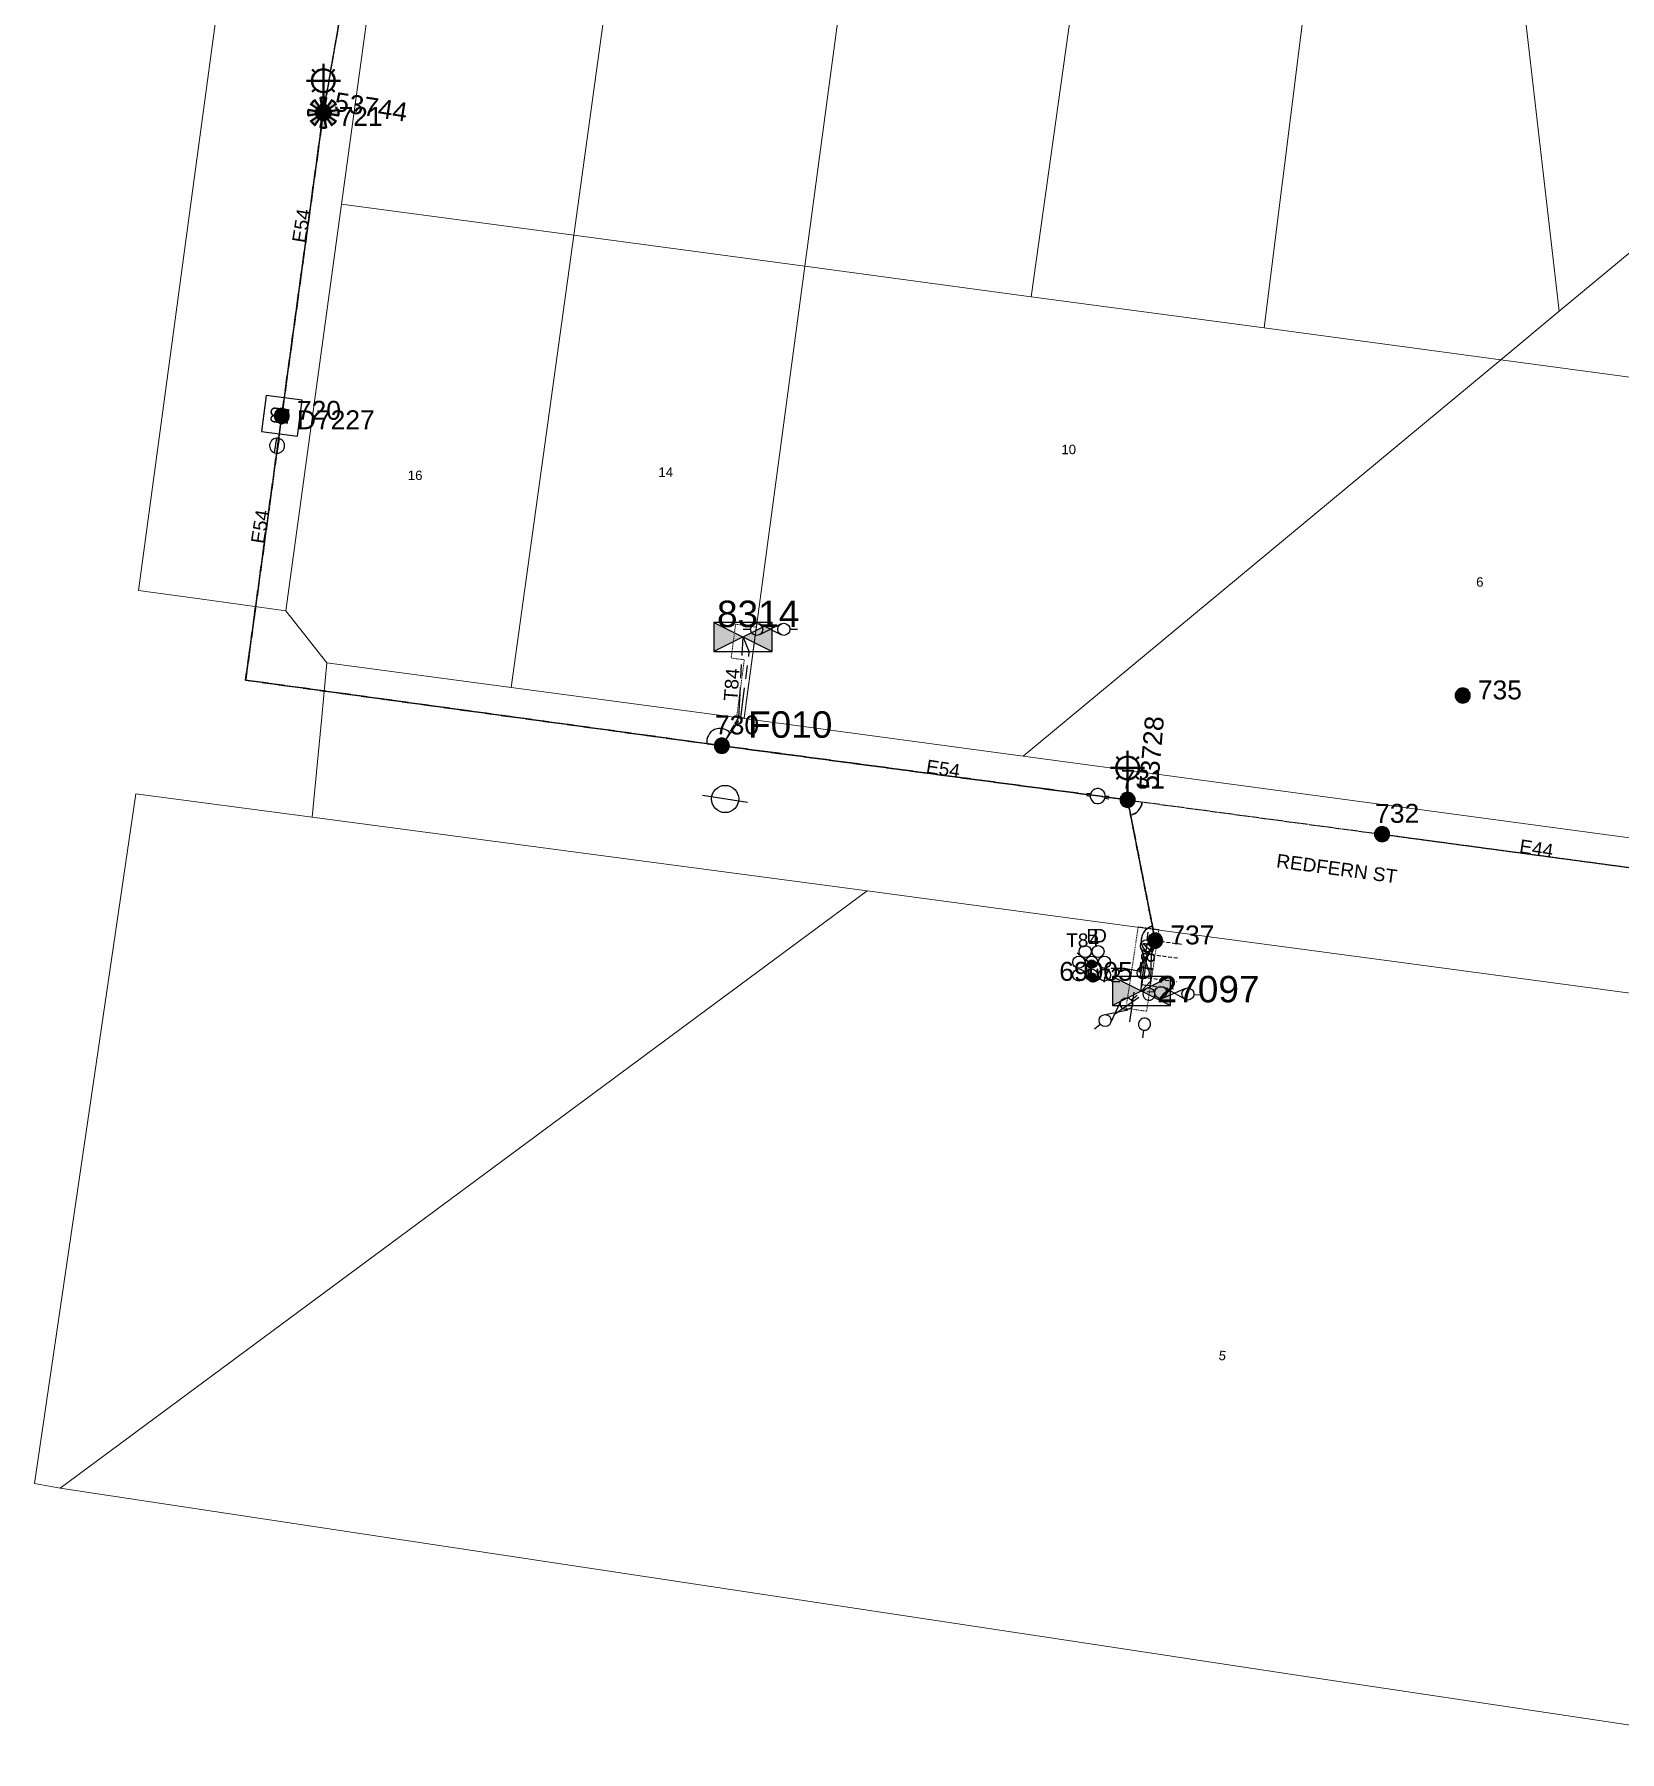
# Model space of a CAD drawing. Header units: metres. Extents: x 306724 to 308705, y 6252900 to 6254147.
# Drawn here: x 307560.9 to 307770.4, y 6252968.4 to 6253195.4 of the extents above; entities that cross this region are included whole.
import ezdxf
from ezdxf.enums import TextEntityAlignment as Align

# ---------------------------------------------------------------- set-up
doc = ezdxf.new("R2010")
doc.units = ezdxf.units.M
for name, pattern in [('Cable Exist OH', [1, 1, 0]), ('Cable Exist UG', [8.2, 4, -1.2, 1.8, -1.2]), ('DASHED', [0.75, 0.5, -0.25]), ('HIDDEN', [0.375, 0.25, -0.125]), ('HIDDEN2', [0.1875, 0.125, -0.0625])]:
    doc.linetypes.add(name, pattern=pattern)
doc.layers.get('0').update_dxf_attribs({"color": 6})
for name, color, linetype in [('_User Miscellaneous1', 7, 'Continuous'), ('Duct_SP_EXT', 7, 'Continuous'), ('Equip_HV_EXT', 7, 'Continuous'), ('Equip_LV_EXT', 7, 'Continuous'), ('Equip_SP_HV_EXT', 7, 'Continuous'), ('Equip_SP_LV_EXT', 7, 'Continuous'), ('Equip_SP_SL_EXT', 7, 'Continuous'), ('Mains_HV_EXT', 7, 'Continuous'), ('Mains_LV_EXT', 7, 'Continuous'), ('Mains_SL_EXT', 7, 'Continuous'), ('Sub_SP_EXT', 7, 'Continuous'), ('SupportsOH_SP_TR_HV_LV_SL_EXT', 7, 'Continuous'), ('Trench_SP_EXT', 7, 'Continuous')]:
    doc.layers.add(name, color=color, linetype=linetype)
for name, color, linetype, lineweight in [('Cadastre Buildings_SP_EXT', 9, 'Continuous', 5), ('Cadastre Land Parcels_SP_EXT', 9, 'Continuous', 5), ('Cadastre Other Property_SP_EXT', 9, 'HIDDEN', 5), ('Cadastre Roads_SP_EXT', 9, 'Continuous', 5)]:
    doc.layers.add(name, color=color, linetype=linetype, lineweight=lineweight)
doc.layers.add('UNKNOWN_FEATURES', color=1, linetype='DASHED', plot=False)
doc.styles.add('HVSW_LABEL', font='arial.ttf')
doc.styles.add('iecARIAL', font='arial.ttf', dxfattribs={"height": 2})
doc.styles.add('POLE_LABEL', font='arial.ttf')
doc.styles.get("Standard").update_dxf_attribs({"font": 'arial.ttf'})
doc.styles.add('SWITCH_LABEL', font='arial.ttf', dxfattribs={"height": 2.5})

# ---------------------------------------------------------------- blocks, each defined once
blk = doc.blocks.new('SUB_PADMOUNT_EXT')
for points in [[(0, 0), (-3.84, 1.92), (-3.84, -1.92)], [(0, 0), (3.84, 1.92), (3.84, -1.92)]]:
    blk.add_hatch(color=256).paths.add_polyline_path(points)
for p, q in [((3.84, 1.92), (-3.84, -1.92)), ((-3.84, 1.92), (3.84, -1.92))]:
    blk.add_line(p, q)
blk.add_lwpolyline([(-3.84, -1.92), (3.84, -1.92), (3.84, 1.92), (-3.84, 1.92)], close=True)
for tag, height, flags, p in [('ASSET_NUM', 3.5, 8, (2, 2)), ('STREET_CODE', 0.2, 9, (1.5, 0)), ('CONSTRUCTED_VOLTAGE', 0.2, 9, (1.5, -0.2)), ('OPERATING_VOLTAGE', 0.2, 9, (1.5, -0.6)), ('ORIENTATION', 0.2, 9, (1.5, -0.8)), ('OWNED_BY', 0.2, 9, (1.5, -1)), ('OPERATED_BY', 0.2, 9, (1.5, -1.2)), ('SECONDARY_VOLTAGE', 0.2, 9, (1.5, -1.6)), ('STATE', 0.2, 9, (1.5, -1.8)), ('SUBSTATION_TYPE', 0.2, 9, (1.5, -2.2)), ('NO_PHASES', 0.2, 9, (1.5, -0.4)), ('MAINTAINED_BY', 0.2, 9, (1.5, -1.4)), ('PARENT', 0.2, 9, (1.5, -2)), ('STREETNAME', 0.2, 9, (1.5, -3)), ('SUBURB', 0.2, 9, (1.5, -3.2)), ('Z', 0.2, 1, (1.5, -3.6)), ('USAGE', 0.2, 9, (1.5, -2.4)), ('LEGEND', 0.2, 9, (1.5, -2.6)), ('LOCATION', 0.2, 9, (1.5, -2.8)), ('NOTES', 0.2, 9, (1.5, -3.4))]:
    blk.add_attdef(tag, text='', height=height, dxfattribs=dict(flags=flags)).set_placement(p, align=Align.MIDDLE_LEFT)
blk = doc.blocks.new('DUCT_EXT')
blk.add_circle((0, 0.8), 0.8)
at = {"flags": 1}
blk.add_attdef('Z', (0, 0), '', height=0.2, dxfattribs=at)
at = {"flags": 9}
for tag, p in [('DUCT_CODE', (0, 0)), ('XSECT_TYPE', (0, -0.2)), ('STATE', (0, -0.6)), ('FB_REFERENCE', (0, -0.4)), ('NOTES', (0, -0.8))]:
    blk.add_attdef(tag, text='', height=0.2, dxfattribs=at).set_placement(p, align=Align.MIDDLE_LEFT)
blk = doc.blocks.new('LV_OH_LINKS_OPEN_EXT')
for p, q in [((-0.17, 4.97), (-0.17, 5.46)), ((0.17, 4.97), (0.17, 5.46)), ((-0.17, 3), (-0.17, 2.5)), ((0.17, 3), (0.17, 2.5))]:
    blk.add_line(p, q)
blk.add_lwpolyline([(0, 2.99, 1), (0, 4.98, 1)], format="xyb", close=True)
at = {"flags": 9}
for tag, p in [('ACTUAL_STATUS', (0, 0)), ('CONSTRUCTED_VOLTAGE', (0, -0.2)), ('OPERATING_VOLTAGE', (0, -0.6)), ('ORIENTATION', (0, -0.8)), ('OWNED_BY', (0, -1)), ('STATE', (0, -1.2)), ('SWITCH_TYPE', (0, -1.4)), ('NO_PHASES', (0, -0.4)), ('USAGE', (0, -1.6)), ('LEGEND', (0, -1.8)), ('NOTES', (0, -2))]:
    blk.add_attdef(tag, text='', height=0.2, dxfattribs=at).set_placement(p, align=Align.MIDDLE_LEFT)
at = {"flags": 1}
blk.add_attdef('Z', (0, 0), '', height=0.2, dxfattribs=at)
blk = doc.blocks.new('LV_OH_LINKS_CLOSED_EXT')
for p, q in [((-0.17, 4.97), (-0.17, 3)), ((0.17, 4.97), (0.17, 3))]:
    blk.add_line(p, q)
blk.add_lwpolyline([(0, 2.99, 1), (0, 4.98, 1)], format="xyb", close=True)
at = {"flags": 9}
for tag, p in [('ACTUAL_STATUS', (0, 0)), ('CONSTRUCTED_VOLTAGE', (0, -0.2)), ('OPERATING_VOLTAGE', (0, -0.6)), ('ORIENTATION', (0, -0.8)), ('OWNED_BY', (0, -1)), ('STATE', (0, -1.2)), ('SWITCH_TYPE', (0, -1.4)), ('NO_PHASES', (0, -0.4)), ('USAGE', (0, -1.6)), ('NOTES', (0, -1.8))]:
    blk.add_attdef(tag, text='', height=0.2, dxfattribs=at).set_placement(p, align=Align.MIDDLE_LEFT)
at = {"flags": 1}
blk.add_attdef('Z', (0, 0), '', height=0.2, dxfattribs=at)
blk = doc.blocks.new('SL_LANTERN_EXT')
at = {"lineweight": 40}
for p, q in [((-1.46, 5.68), (-1.06, 5.28)), ((0, 1.97), (0, 6.47)), ((1.46, 5.68), (1.06, 5.28)), ((-2.25, 4.22), (2.25, 4.22)), ((-1.46, 2.76), (-1.06, 3.16)), ((0, 0), (0, 2.72)), ((1.46, 2.76), (1.06, 3.16))]:
    blk.add_line(p, q, dxfattribs=at)
blk.add_circle((0, 4.22), 1.5, dxfattribs=at)
at = {"style": 'iecARIAL', "flags": 8}
blk.add_attdef('ASSET_NUM', (1.5, 1.5), '', height=2.5, dxfattribs=at)
for tag, p, height, flags in [('OPERATING_VOLTAGE', (0.98, -1.65), 0.2, 9), ('ORIENTATION', (0.98, -1.85), 0.2, 9), ('OWNED_BY', (0.98, -2.05), 0.2, 9), ('STATE', (0.98, -2.25), 0.2, 9), ('CONSTRUCTED_VOLTAGE', (0.98, -0.65), 0.2, 9), ('CONTROL_TYPE', (0.98, -0.85), 0.2, 9), ('LANTERN_PURPOSE', (0.98, -1.05), 0.2, 9), ('LANTERN_TYPE', (0.98, -1.25), 0.2, 9), ('NO_PHASES', (0.98, -1.45), 0.2, 9), ('USAGE', (0.98, -2.45), 0.2, 9), ('LNUMBER', (2.18, -3.25), 2.5, 8), ('CEXIST', (0.98, -2.65), 0.2, 9), ('CNEW', (0.98, -2.85), 0.2, 9), ('CNUMBER', (0.98, -3.05), 0.2, 9), ('CREMOVE', (0.98, -3.25), 0.2, 9), ('CREPLACE', (0.98, -3.45), 0.2, 9), ('LKINGHEIGHT', (0.98, -3.65), 0.2, 9), ('LBRACKET', (0.98, -3.85), 0.2, 9), ('LBRACKETVOCAB', (0.98, -4.05), 0.2, 9), ('LCATEGORY', (0.98, -4.25), 0.2, 9), ('LCHARGE1', (0.98, -4.45), 0.2, 9), ('LCHARGE1PERCENT', (0.98, -4.65), 0.2, 9), ('LCHARGE2', (0.98, -4.85), 0.2, 9), ('LCHARGE2PERCENT', (0.98, -5.05), 0.2, 9), ('LCHARGE3', (0.98, -5.25), 0.2, 9), ('LCHARGE3PERCENT', (0.98, -5.45), 0.2, 9), ('LEXIST', (0.98, -5.65), 0.2, 9), ('LLAMP', (0.98, -5.85), 0.2, 9), ('LLAMPVOCAB', (0.98, -6.05), 0.2, 9), ('LMAST', (0.98, -6.25), 0.2, 9), ('LMASTVOCAB', (0.98, -6.45), 0.2, 9), ('LNEW', (0.98, -6.65), 0.2, 9), ('LANTNUMBER', (0.98, -6.85), 0.2, 9), ('STREETNAME', (0.98, -9.25), 0.2, 9), ('LOUTREACH', (0.98, -7.25), 0.2, 9), ('LOUTREACHVOCAB', (0.98, -7.45), 0.2, 9), ('LRATECODE', (0.98, -7.65), 0.2, 9), ('LREMOVE', (0.98, -7.85), 0.2, 9), ('LREPLACE', (0.98, -8.05), 0.2, 9), ('LTYPE', (0.98, -8.25), 0.2, 9), ('LTYPEVOCAB', (0.98, -8.45), 0.2, 9), ('LEGEND', (0.98, -8.65), 0.2, 9), ('LOCATION', (0.98, -8.85), 0.2, 9), ('NOTES', (0.98, -9.05), 0.2, 9), ('SUBURB', (0.98, -9.45), 0.2, 1)]:
    blk.add_attdef(tag, p, '', height=height, dxfattribs=dict(flags=flags))
blk = doc.blocks.new('SL_NIGHTWATCH_EXT')
at = {"lineweight": 40}
h = blk.add_hatch(color=256, dxfattribs=at)
h.paths.add_polyline_path([(0.39, 1.96, 0.098491), (-0.39, 1.96), (-0.2, 0.98, -0.098491), (0.19, 0.98)])
h.paths.add_polyline_path([(0.55, 0.83, -0.098491), (0.83, 0.56), (1.66, 1.11, 0.098491), (1.11, 1.66)])
h.paths.add_polyline_path([(0.98, 0.2, -0.098491), (0.98, -0.19), (1.96, -0.39, 0.098491), (1.96, 0.39)])
h.paths.add_polyline_path([(0.83, -0.55, -0.098491), (0.56, -0.83), (1.11, -1.66, 0.098491), (1.66, -1.11)])
h.paths.add_polyline_path([(-0.19, -0.98), (-0.39, -1.96, 0.098491), (0.39, -1.96), (0.2, -0.98, -0.098491)])
h.paths.add_polyline_path([(-0.83, -0.56), (-1.66, -1.11, 0.098491), (-1.11, -1.66), (-0.55, -0.83, -0.098491)])
h.paths.add_polyline_path([(-0.98, 0.19), (-1.96, 0.39, 0.098491), (-1.96, -0.39), (-0.98, -0.2, -0.098491)])
h.paths.add_polyline_path([(-1.11, 1.66, 0.098491), (-1.66, 1.11), (-0.83, 0.55, -0.098491), (-0.56, 0.83)])
for p, q in [((-1.16, 1.63), (-1.16, 1.63, 0)), ((-1.1, 1.64), (-1.1, 1.64, 0)), ((1.08, 1.63), (1.08, 1.63, 0)), ((-0.86, -0.57), (-0.86, -0.57, 0)), ((0.82, -0.57), (0.82, -0.57, 0)), ((1.13, -1.65), (1.13, -1.65, 0)), ((1.96, -0.37), (1.96, -0.37, 0))]:
    blk.add_line(p, q, dxfattribs=at)
for points in [[(-0.98, 0.19, 0.098491), (-0.98, -0.2), (-1.96, -0.39, -0.098491), (-1.96, 0.39)], [(-0.56, 0.83, 0.098491), (-0.83, 0.55), (-1.66, 1.11, -0.098491), (-1.11, 1.66)], [(-0.2, 0.98, -0.098491), (0.19, 0.98), (0.39, 1.96, 0.098491), (-0.39, 1.96)], [(0.83, 0.56), (1.66, 1.11, 0.098491), (1.11, 1.66), (0.55, 0.83, -0.098491)], [(0.98, -0.19), (1.96, -0.39, 0.098491), (1.96, 0.39), (0.98, 0.2, -0.098491)], [(-0.83, -0.56, 0.098491), (-0.55, -0.83), (-1.11, -1.66, -0.098491), (-1.66, -1.11)], [(0.2, -0.98), (0.39, -1.96, -0.098491), (-0.39, -1.96), (-0.19, -0.98, 0.098491)], [(0.56, -0.83), (1.11, -1.66, 0.098491), (1.66, -1.11), (0.83, -0.55, -0.098491)]]:
    blk.add_lwpolyline(points, format="xyb", close=True, dxfattribs=at)
blk.add_circle((0, 0), 1, dxfattribs=at)
blk = doc.blocks.new('POLE_EXT')
blk.add_hatch(color=256).paths.add_polyline_path([(-1, 0, 1), (1, 0, 1)])
blk.add_lwpolyline([(-1, 0, 1), (1, 0, 1)], format="xyb", close=True)
for tag, height, flags, p in [('pNumber', 2.5, 8, (-17.84, 2.07)), ('OWNED_BY', 0.2, 9, (1.35, -0.4)), ('SPECIAL_USE', 0.2, 9, (1.35, -0.8)), ('STATE', 0.2, 9, (1.35, -1)), ('cLV', 0.2, 9, (1.35, -1.4)), ('hDepth', 0.2, 9, (1.35, -1.6)), ('hDia', 0.2, 9, (1.35, -1.8)), ('cHV', 0.2, 9, (1.35, -2)), ('PARENT', 0.2, 9, (1.35, -0.6)), ('USAGE', 0.2, 9, (1.35, -1.2)), ('LBRACKET', 0.2, 9, (1.35, -2.2)), ('cLinedev', 0.2, 9, (1.35, -3.4)), ('pExisting', 0.2, 9, (1.35, -3.8)), ('pFooting', 0.2, 9, (1.35, -4.4)), ('pNew', 0.2, 9, (1.35, -4.6)), ('LExisting', 0.2, 9, (1.35, -2.4)), ('LANTNUMBER', 0.2, 9, (1.35, -2.6)), ('LOther', 0.2, 9, (1.35, -2.8)), ('LRemove', 0.2, 9, (1.35, -3)), ('LEGEND', 0.2, 9, (1.35, -3.2)), ('LOCATION', 0.2, 9, (1.35, -3.6)), ('PFNUMBER', 0.2, 9, (1.35, -4)), ('NEWPFNUMBER', 0.2, 9, (1.35, -4.2)), ('pRelocate', 0.2, 9, (1.35, -5)), ('pRemove', 0.2, 9, (1.35, -5.2)), ('pReplace', 0.2, 9, (1.35, -5.4)), ('pStay', 0.2, 9, (1.35, -5.6)), ('pType', 0.2, 9, (1.35, -5.8)), ('cspan', 0.2, 9, (1.35, -6)), ('STREETNAME', 0.2, 9, (1.35, -6.2)), ('SUBURB', 0.2, 9, (1.35, -6.4)), ('NOTES', 0.2, 9, (1.35, -6.6)), ('MAINTAINED_BY', 0.2, 9, (1.36, -6.81)), ('OPERATED_BY', 0.2, 9, (1.36, -7.01))]:
    blk.add_attdef(tag, text='', height=height, dxfattribs=dict(flags=flags)).set_placement(p, align=Align.MIDDLE_LEFT)
at = {"style": 'POLE_LABEL'}
for tag, height, flags, p in [('ASSET_NUM', 2.5, 8, (2, 2)), ('STRUCTURE_PLANT_NUMBER', 0.2, 9, (1.35, 0.03)), ('STREET_CODE', 0.2, 9, (1.35, -0.2))]:
    blk.add_attdef(tag, text='', height=height, dxfattribs=dict(at, flags=flags)).set_placement(p, align=Align.MIDDLE_LEFT)
at = {"flags": 1}
blk.add_attdef('Z', (1.35, -7.33), '', height=0.2, dxfattribs=at)
blk = doc.blocks.new('LV_UG_DFUSE_CLOSED_EXT')
for points in [[(1, 0), (0, 0)], [(5.04, 0.73), (2.16, -0.72)], [(5.05, -0.71), (2.16, 0.72)], [(6.2, 0.01), (7.2, 0.01)]]:
    blk.add_lwpolyline(points)
for centre in [(1.8, 0), (5.4, 0.01)]:
    blk.add_circle(centre, 0.8)
at = {"flags": 9}
for tag, p in [('ACTUAL_STATUS', (0, 0)), ('CONSTRUCTED_VOLTAGE', (0, -0.2)), ('OPERATING_VOLTAGE', (0, -0.6)), ('ORIENTATION', (0, -0.8)), ('STATE', (0, -1)), ('SWITCH_TYPE', (0, -1.2)), ('NO_PHASES', (0, -0.4)), ('USAGE', (0, -1.4)), ('NOTES', (0, -1.6))]:
    blk.add_attdef(tag, text='', height=0.2, dxfattribs=at).set_placement(p, align=Align.MIDDLE_LEFT)
at = {"flags": 1}
blk.add_attdef('Z', (0, 0), '', height=0.2, dxfattribs=at)
blk = doc.blocks.new('HV_ABS_CLOSED_EXT')
blk.add_line((-3, 6.87), (3, 6.87))
blk.add_circle((0, 6.87), 1.8)
at = {"style": 'HVSW_LABEL'}
for tag, height, flags, p in [('ASSET_NUM', 3.5, 8, (2, 2)), ('STREET_CODE', 0.2, 9, (0, -0.2))]:
    blk.add_attdef(tag, text='', height=height, dxfattribs=dict(at, flags=flags)).set_placement(p, align=Align.MIDDLE_LEFT)
at = {"flags": 1}
blk.add_attdef('Z', (0, 0), '', height=0.2, dxfattribs=at)
at = {"flags": 9}
for tag, p in [('ACTUAL_STATUS', (0, -0.4)), ('CONSTRUCTED_VOLTAGE', (0, -0.6)), ('OPERATING_VOLTAGE', (0, -1)), ('ORIENTATION', (0, -1.2)), ('OWNED_BY', (0, -1.4)), ('STATE', (0, -1.6)), ('SWITCH_TYPE', (0, -1.8)), ('NO_PHASES', (0, -0.8)), ('USAGE', (0, -2)), ('LEGEND', (0, -2.2)), ('STREETNAME', (0, -2.6)), ('SUBURB', (0, -2.8)), ('LOCATION', (0, -2.4)), ('NOTES', (0, -3))]:
    blk.add_attdef(tag, text='', height=0.2, dxfattribs=at).set_placement(p, align=Align.MIDDLE_LEFT)
blk = doc.blocks.new('SWG_HOLEC_SU_EXT')
blk.add_line((1.8, -2), (5.8, -2))
for points in [[(1, 0), (0, 0)], [(6.6, 0), (7.6, 0)]]:
    blk.add_lwpolyline(points)
for points in [[(1.8, -0.8, 1), (1.8, 0.8, 1)], [(5.8, -0.8, 1), (5.8, 0.8, 1)]]:
    blk.add_lwpolyline(points, format="xyb", close=True)
at = {"style": 'SWITCH_LABEL', "flags": 8}
blk.add_attdef('ASSET_NUM', text='', height=2.5, rotation=179.9544, dxfattribs=at).set_placement((-2.4, 0), align=Align.MIDDLE_LEFT)
at = {"flags": 1}
blk.add_attdef('Z', (0, 0), '', height=0.2, dxfattribs=at)
at = {"flags": 9}
for tag, p in [('ACTUAL_STATUS', (0, -0.4)), ('CONSTRUCTED_VOLTAGE', (0, -0.6)), ('OPERATING_VOLTAGE', (0, -1)), ('ORIENTATION', (0, -1.2)), ('OWNED_BY', (0, -1.4)), ('STATE', (0, -1.8)), ('SWITCH_TYPE', (0, -2)), ('NO_PHASES', (0, -0.8)), ('PARENT', (0, -1.6)), ('USAGE', (0, -2.2)), ('STREETNAME', (0, -2.6)), ('SUBURB', (0, -2.8)), ('LOCATION', (0, -2.4)), ('NOTES', (0, -3))]:
    blk.add_attdef(tag, text='', height=0.2, dxfattribs=at).set_placement(p, align=Align.MIDDLE_LEFT)
at = {"style": 'SWITCH_LABEL', "flags": 9}
blk.add_attdef('STREET_CODE', text='', height=0.2, dxfattribs=at).set_placement((0, -0.2), align=Align.MIDDLE_LEFT)
blk = doc.blocks.new('HV_LOAD_BREAK_EXT')
blk.add_lwpolyline([(-2.4, -2.4), (2.4, -2.4), (2.4, 2.4), (-2.4, 2.4)], close=True)
at = {"insert": (-1.1, 0.99), "char_height": 2, "width": 2.9628, "attachment_point": 1}
blk.add_mtext('{\\Fisocp|c0;LB}', dxfattribs=at)
for tag, height, flags, p in [('ASSET_NUM', 2.5, 8, (2, 2)), ('STREET_CODE', 0.2, 9, (1.5, 0)), ('ACTUAL_STATUS', 0.2, 9, (1.5, -0.2)), ('CONSTRUCTED_VOLTAGE', 0.2, 9, (1.5, -0.4)), ('OPERATING_VOLTAGE', 0.2, 9, (1.5, -0.8)), ('ORIENTATION', 0.2, 9, (1.5, -1)), ('OWNED_BY', 0.2, 9, (1.5, -1.2)), ('OPERATED_BY', 0.2, 9, (1.5, -1.4)), ('STATE', 0.2, 9, (1.5, -1.8)), ('SWITCH_TYPE', 0.2, 9, (1.5, -2)), ('NO_PHASES', 0.2, 9, (1.5, -0.6)), ('MAINTAINED_BY', 0.2, 9, (1.5, -1.6)), ('USAGE', 0.2, 9, (1.5, -2.2)), ('STREETNAME', 0.2, 9, (1.5, -2.8)), ('SUBURB', 0.2, 9, (1.5, -3)), ('Z', 0.2, 1, (1.5, -3.6)), ('LEGEND', 0.2, 9, (1.5, -2.4)), ('LOCATION', 0.2, 9, (1.5, -2.6)), ('NOTES', 0.2, 9, (1.5, -3.2)), ('LABEL_ALIGNMENT', 0.2, 9, (1.5, -3.4))]:
    blk.add_attdef(tag, text='', height=height, dxfattribs=dict(flags=flags)).set_placement(p, align=Align.MIDDLE_LEFT)
blk = doc.blocks.new('CABLE_LARGE_EXT')
h = blk.add_hatch(color=256)
edge = h.paths.add_edge_path()
edge.add_arc((0, 0.55), 0.55, 0, 360)
blk.add_circle((0, 0.55), 0.55)
at = {"flags": 1}
blk.add_attdef('Z', (0, 0), '', height=0.2, dxfattribs=at)
at = {"flags": 9}
for tag, p in [('COND_CODE', (0, 0)), ('STATE', (0, -0.4)), ('XSECT_SIZE', (0, -0.6)), ('FB_REFERENCE', (0, -0.2)), ('NOTES', (0, -0.8))]:
    blk.add_attdef(tag, text='', height=0.2, dxfattribs=at).set_placement(p, align=Align.MIDDLE_LEFT)

msp = doc.modelspace()

# ---------------------------------------------------------------- linework, layer by layer
at = {"layer": 'Cadastre Buildings_SP_EXT', "linetype": 'Continuous'}
msp.add_lwpolyline([(307564.29, 6253003.23), (307670.96, 6253082.19), (307597.6, 6253091.91), (307574.28, 6253095), (307560.89, 6253003.85), (307564.29, 6253003.23)], close=True, dxfattribs=at)
at = {"layer": 'Cadastre Land Parcels_SP_EXT', "linetype": 'Continuous'}
for points in [[(307847.06, 6253228.97), (307807.15, 6253234.13), (307768.69, 6253221.05), (307768.46, 6253219.81), (307768.14, 6253218.59), (307767.75, 6253217.41), (307767.29, 6253216.24), (307766.76, 6253215.11), (307766.16, 6253214.01), (307765.49, 6253212.96), (307764.76, 6253211.94), (307763.97, 6253210.97), (307763.12, 6253210.06), (307762.21, 6253209.19), (307761.26, 6253208.39), (307760.25, 6253207.64), (307759.2, 6253206.96), (307758.11, 6253206.35), (307757, 6253205.8), (307762.46, 6253158.8), (307787.66, 6253179.7), (307847.06, 6253228.97)], [(307662.72, 6253164.74), (307670.87, 6253225.52), (307651.2, 6253228.19), (307640.59, 6253229.63), (307632.19, 6253168.84), (307662.72, 6253164.74)], [(307880.26, 6253224.69), (307847.06, 6253228.97), (307787.66, 6253179.7), (307762.46, 6253158.8), (307754.73, 6253152.38), (307784.2, 6253148.4), (307811.99, 6253144.64), (307867.05, 6253137.32), (307871.65, 6253167.69), (307880.26, 6253224.69)], [(307682.21, 6253223.98), (307670.87, 6253225.52), (307662.72, 6253164.74), (307692.66, 6253160.72), (307701.17, 6253221.41), (307682.21, 6253223.98)], [(307730.7, 6253214.68), (307729.93, 6253215.39), (307729.1, 6253216.02), (307728.23, 6253216.59), (307727.31, 6253217.1), (307726.36, 6253217.53), (307725.39, 6253217.89), (307724.39, 6253218.18), (307723.36, 6253218.4), (307722.33, 6253218.53), (307701.17, 6253221.41), (307692.66, 6253160.72), (307723.44, 6253156.61), (307730.7, 6253214.68)], [(307632.19, 6253168.84), (307601.48, 6253172.96), (307594.12, 6253119.21), (307599.56, 6253112.31), (307623.92, 6253109.07), (307632.19, 6253168.84)], [(307662.72, 6253164.74), (307632.19, 6253168.84), (307623.92, 6253109.07), (307654.71, 6253104.97), (307662.72, 6253164.74)], [(307754.73, 6253152.38), (307723.44, 6253156.61), (307692.66, 6253160.72), (307662.72, 6253164.74), (307654.71, 6253104.97), (307691.61, 6253100), (307754.73, 6253152.38)], [(307784.2, 6253148.4), (307754.73, 6253152.38), (307691.61, 6253100), (307775.35, 6253088.72), (307784.2, 6253148.4)], [(307809.74, 6253063.59), (307775.46, 6253068.15), (307742.27, 6253072.6), (307708.97, 6253077.05), (307670.96, 6253082.19), (307564.29, 6253003.23), (307606.55, 6252996.82), (307694.92, 6252983.47), (307728.32, 6252978.41), (307750.4, 6252975.11), (307761.55, 6252973.43), (307795.05, 6252968.39), (307809.74, 6253063.59)]]:
    msp.add_lwpolyline(points, close=True, dxfattribs=at)
for points in [[(307607, 6253213.19), (307601.48, 6253172.96), (307632.19, 6253168.84), (307640.59, 6253229.63)], [(307730.7, 6253214.68), (307723.44, 6253156.61), (307754.73, 6253152.38), (307762.46, 6253158.8), (307757, 6253205.8)]]:
    msp.add_lwpolyline(points, dxfattribs=at)
at = {"layer": 'Cadastre Other Property_SP_EXT', "linetype": 'HIDDEN2'}
for points in [[(307654.71, 6253105.06), (307656.31, 6253117.05), (307653.59, 6253117.42), (307652.99, 6253112.96), (307654.73, 6253112.72), (307653.72, 6253105.19), (307654.71, 6253105.06)], [(307706.8, 6253077.42), (307705.85, 6253071.09), (307705.18, 6253066.64), (307707.91, 6253066.27), (307708.58, 6253070.72), (307709.53, 6253077.05), (307708.97, 6253077.13), (307706.8, 6253077.42)]]:
    msp.add_lwpolyline(points, close=True, dxfattribs=at)
at = {"layer": 'Cadastre Roads_SP_EXT', "linetype": 'Continuous'}
msp.add_lwpolyline([(307586.02, 6253205.92), (307581.93, 6253175.64), (307577.87, 6253145.65), (307574.65, 6253121.88), (307582.76, 6253120.77), (307594.12, 6253119.21), (307601.48, 6253172.96), (307607, 6253213.19)], dxfattribs=at)
msp.add_lwpolyline([(307623.92, 6253109.07), (307599.56, 6253112.31), (307598.87, 6253105.16), (307597.6, 6253091.91), (307670.96, 6253082.19), (307708.97, 6253077.05), (307742.27, 6253072.6), (307775.46, 6253068.15), (307809.74, 6253063.59), (307845.66, 6253058.78), (307848.52, 6253067.06), (307852.39, 6253078.32), (307803.94, 6253084.87), (307775.35, 6253088.72), (307691.61, 6253100), (307654.71, 6253104.97), (307623.92, 6253109.07)], close=True, dxfattribs=at)
at = {"layer": 'Duct_SP_EXT'}
for p, q in [((307707.1, 6253070.83), (307707.56, 6253073.9)), ((307707.56, 6253073.9), (307707.8, 6253073.86)), ((307707.57, 6253070.76), (307708.03, 6253073.83)), ((307708.03, 6253073.83), (307707.8, 6253073.86)), ((307707.1, 6253070.83), (307707.33, 6253070.8)), ((307707.57, 6253070.76), (307707.33, 6253070.8))]:
    msp.add_line(p, q, dxfattribs=at)
for points in [[(307698.71, 6253073.97), (307700.26, 6253072.81)], [(307703.21, 6253071.96), (307704.99, 6253071.96), (307707.05, 6253071.58)]]:
    msp.add_lwpolyline(points, dxfattribs=at)
at = {"layer": 'Mains_HV_EXT', "linetype": 'Cable Exist OH'}
for points in [[(307593.59, 6253144.95), (307599.09, 6253185.05), (307605.47, 6253221.02), (307617.47, 6253233.36), (307643.82, 6253233.32)], [(307588.81, 6253110.03), (307593.59, 6253144.95)], [(307588.81, 6253110.03), (307651.77, 6253101.36)], [(307651.8, 6253101.38), (307654.01, 6253105.1)], [(307653.23, 6253101.11), (307651.77, 6253101.36)], [(307705.4, 6253094.2), (307653.23, 6253101.11)], [(307705.4, 6253094.2), (307709.05, 6253075.6)], [(307705.4, 6253094.2), (307776.94, 6253084.56), (307817.53, 6253079.09)]]:
    msp.add_lwpolyline(points, dxfattribs=at)
at = {"layer": 'Mains_HV_EXT', "linetype": 'Cable Exist UG'}
for points in [[(307654.01, 6253105.1), (307654.56, 6253115.74)], [(307707.24, 6253068.94), (307708.47, 6253070.29), (307708.56, 6253073.86), (307709.39, 6253075.66)]]:
    msp.add_lwpolyline(points, dxfattribs=at)
at = {"layer": 'Mains_HV_EXT', "linetype": 'Continuous'}
for points in [[(307706.13, 6253092.35, 0.29874), (307707.34, 6253093.94)], [(307708.62, 6253077.51, 0.805881), (307708.85, 6253073.7)]]:
    msp.add_lwpolyline(points, format="xyb", dxfattribs=at)
at = {"layer": 'Mains_LV_EXT', "linetype": 'Cable Exist OH'}
for points in [[(307605.23, 6253220.86), (307599.09, 6253185.05)], [(307599.09, 6253185.05), (307593.59, 6253144.95)], [(307593.59, 6253144.95), (307588.81, 6253110.03)], [(307651.77, 6253101.36), (307588.81, 6253110.03)], [(307705.4, 6253094.2), (307651.77, 6253101.36)], [(307709.05, 6253075.6), (307705.4, 6253094.2)], [(307705.4, 6253094.2), (307739.03, 6253089.67)], [(307739.03, 6253089.67), (307776.94, 6253084.56), (307817.53, 6253079.09)]]:
    msp.add_lwpolyline(points, dxfattribs=at)
at = {"layer": 'Mains_LV_EXT', "linetype": 'Cable Exist UG'}
for points in [[(307651.77, 6253101.36), (307654.27, 6253105.03), (307655.39, 6253113.81), (307654.56, 6253115.74)], [(307707.14, 6253068.83), (307707.68, 6253073.15), (307709.05, 6253075.6)]]:
    msp.add_lwpolyline(points, dxfattribs=at)
at = {"layer": 'Mains_LV_EXT', "linetype": 'Continuous'}
for points in [[(307652.88, 6253103.02, 0.759401), (307649.79, 6253101.63)], [(307705.8, 6253092.17, 0.315294), (307707.33, 6253093.94)], [(307708.62, 6253077.49, 0.650847), (307708.12, 6253073.94)]]:
    msp.add_lwpolyline(points, format="xyb", dxfattribs=at)
at = {"layer": 'Mains_SL_EXT', "linetype": 'Cable Exist OH'}
for points in [[(307617.7, 6253233.02), (307605.23, 6253220.86), (307599.09, 6253185.05)], [(307599.09, 6253185.05), (307593.59, 6253144.95), (307593.57, 6253145.95), (307593.59, 6253144.95), (307588.81, 6253110.03)], [(307588.81, 6253110.03), (307651.77, 6253101.36), (307651.75, 6253102.36), (307651.77, 6253101.36), (307705.4, 6253094.2)], [(307705.4, 6253094.2), (307739.03, 6253089.67), (307776.94, 6253084.56)]]:
    msp.add_lwpolyline(points, dxfattribs=at)
at = {"layer": 'Trench_SP_EXT', "linetype": 'Cable Exist UG'}
msp.add_lwpolyline([(307707.8, 6253073.86), (307707.95, 6253074.97), (307707.95, 6253074.97, -0.407757), (307709.05, 6253075.6)], format="xyb", dxfattribs=at)
for points in [[(307707.34, 6253070.8), (307707.2, 6253069.81)], [(307706.9, 6253068.07), (307703.5, 6253065.7)]]:
    msp.add_lwpolyline(points, dxfattribs=at)
at = {"layer": 'UNKNOWN_FEATURES'}
for points in [[(307709.05, 6253075.6), (307712.61, 6253075.12)], [(307707.8, 6253073.86), (307708.53, 6253073.77), (307712.26, 6253073.27)], [(307707.49, 6253070.78), (307708.12, 6253070.69), (307711.85, 6253070.19)], [(307707.32, 6253069.79), (307707.98, 6253069.7), (307711.65, 6253069.21)]]:
    msp.add_lwpolyline(points, dxfattribs=at)

# ---------------------------------------------------------------- block references
at = {"layer": 'Duct_SP_EXT'}
for name, p in [('DUCT_EXT', (307698.94, 6253071.95)), ('DUCT_EXT', (307699.79, 6253073.35)), ('DUCT_EXT', (307700.64, 6253071.95)), ('CABLE_LARGE_EXT', (307700.64, 6253071.95)), ('DUCT_EXT', (307701.49, 6253073.35)), ('DUCT_EXT', (307702.34, 6253071.95)), ('DUCT_EXT', (307698.94, 6253070.25)), ('DUCT_EXT', (307700.64, 6253070.25)), ('CABLE_LARGE_EXT', (307700.64, 6253070.25)), ('DUCT_EXT', (307702.34, 6253070.25))]:
    msp.add_blockref(name, p, dxfattribs=at)
at = {"layer": 'Equip_HV_EXT'}
ref = msp.add_blockref('SWG_HOLEC_SU_EXT', (307708.47, 6253070.29), dxfattribs=dict(at, rotation=261.648781834295))
ref.add_attrib('ASSET_NUM', '69005', dxfattribs={"layer": '0', "height": 2.5, "style": 'SWITCH_LABEL'}).set_placement((307706.07, 6253071.54), align=Align.MIDDLE_RIGHT)
at = {"layer": 'Equip_LV_EXT'}
msp.add_blockref('LV_UG_DFUSE_CLOSED_EXT', (307654.56, 6253116.74), dxfattribs=at)
for p, rotation in [((307707.23, 6253069.55), 82.81944737365613), ((307706.66, 6253068.37), 218.1543024894615), ((307707.98, 6253068.85), 356.6531056971703)]:
    msp.add_blockref('LV_UG_DFUSE_CLOSED_EXT', p, dxfattribs=dict(at, rotation=rotation))
at = {"layer": 'Equip_SP_HV_EXT'}
ref = msp.add_blockref('HV_LOAD_BREAK_EXT', (307593.59, 6253144.95), dxfattribs=dict(at, rotation=172.5988699404554))
ref.add_attrib('ASSET_NUM', 'D7227', dxfattribs={"layer": '0', "height": 2.5}).set_placement((307595.59, 6253145.7), align=Align.TOP_LEFT)
ref = msp.add_blockref('HV_ABS_CLOSED_EXT', (307653.23, 6253101.11), dxfattribs=dict(at, rotation=171.2590624441392))
ref.add_attrib('ASSET_NUM', 'F010', dxfattribs={"layer": '0', "height": 3.5, "style": 'HVSW_LABEL'}).set_placement((307655.23, 6253101.36), align=Align.BOTTOM_LEFT)
at = {"layer": 'Equip_SP_LV_EXT'}
for name, p, rotation in [('LV_OH_LINKS_CLOSED_EXT', (307593.59, 6253144.95), 171.0711037750049), ('LV_OH_LINKS_OPEN_EXT', (307705.4, 6253094.2), 82.6780310745275)]:
    msp.add_blockref(name, p, dxfattribs=dict(at, rotation=rotation))
at = {"layer": 'Equip_SP_SL_EXT'}
ref = msp.add_blockref('SL_LANTERN_EXT', (307599.09, 6253185.05), dxfattribs=at)
ref.add_attrib('ASSET_NUM', '53744', dxfattribs={"layer": '0', "height": 2.5, "rotation": 351.234, "style": 'iecARIAL'}).set_placement((307600.59, 6253186.55), align=Align.MIDDLE_LEFT)
msp.add_blockref('SL_NIGHTWATCH_EXT', (307599.09, 6253185.05), dxfattribs=at)
ref = msp.add_blockref('SL_LANTERN_EXT', (307705.4, 6253094.2), dxfattribs=at)
ref.add_attrib('ASSET_NUM', '53728', dxfattribs={"layer": '0', "height": 2.5, "rotation": 85.1184, "style": 'iecARIAL'}).set_placement((307706.9, 6253095.7), align=Align.TOP_LEFT)
at = {"layer": 'Sub_SP_EXT'}
ref = msp.add_blockref('SUB_PADMOUNT_EXT', (307654.56, 6253115.74), dxfattribs=at)
ref.add_attrib('ASSET_NUM', '8314', dxfattribs={"layer": '0', "height": 3.5}).set_placement((307656.56, 6253115.99), align=Align.BOTTOM_CENTER)
ref = msp.add_blockref('SUB_PADMOUNT_EXT', (307707.24, 6253068.94), dxfattribs=at)
ref.add_attrib('ASSET_NUM', '27097', dxfattribs={"layer": '0', "height": 3.5}).set_placement((307709.24, 6253069.19), align=Align.MIDDLE_LEFT)
at = {"layer": 'SupportsOH_SP_TR_HV_LV_SL_EXT'}
ref = msp.add_blockref('POLE_EXT', (307599.09, 6253185.05), dxfattribs=at)
ref.add_attrib('ASSET_NUM', '721', dxfattribs={"layer": '0', "height": 2.5, "style": 'POLE_LABEL'}).set_placement((307601.09, 6253185.8), align=Align.TOP_LEFT)
ref = msp.add_blockref('POLE_EXT', (307593.59, 6253144.95), dxfattribs=at)
ref.add_attrib('ASSET_NUM', '720', dxfattribs={"layer": '0', "height": 2.5, "style": 'POLE_LABEL'}).set_placement((307595.59, 6253145.7), align=Align.MIDDLE_LEFT)
ref = msp.add_blockref('POLE_EXT', (307749.69, 6253107.99), dxfattribs=at)
ref.add_attrib('ASSET_NUM', '735', dxfattribs={"layer": '0', "height": 2.5, "rotation": 359.9931, "style": 'POLE_LABEL'}).set_placement((307751.69, 6253108.74), align=Align.MIDDLE_LEFT)
ref = msp.add_blockref('POLE_EXT', (307651.77, 6253101.36), dxfattribs=at)
ref.add_attrib('ASSET_NUM', '730', dxfattribs={"layer": '0', "height": 2.5, "style": 'POLE_LABEL'}).set_placement((307653.77, 6253102.11), align=Align.BOTTOM_CENTER)
ref = msp.add_blockref('POLE_EXT', (307705.4, 6253094.2), dxfattribs=at)
ref.add_attrib('ASSET_NUM', '731', dxfattribs={"layer": '0', "height": 2.5, "rotation": 0.0176, "style": 'POLE_LABEL'}).set_placement((307707.4, 6253094.95), align=Align.BOTTOM_CENTER)
ref = msp.add_blockref('POLE_EXT', (307739.03, 6253089.67), dxfattribs=at)
ref.add_attrib('ASSET_NUM', '732', dxfattribs={"layer": '0', "height": 2.5, "rotation": 0.0672, "style": 'POLE_LABEL'}).set_placement((307741.03, 6253090.42), align=Align.BOTTOM_CENTER)
ref = msp.add_blockref('POLE_EXT', (307709.05, 6253075.6), dxfattribs=dict(at, rotation=0.01680653447226633))
ref.add_attrib('ASSET_NUM', '737', dxfattribs={"layer": '0', "height": 2.5, "rotation": 0.0512, "style": 'POLE_LABEL'}).set_placement((307711.05, 6253076.35), align=Align.MIDDLE_LEFT)

# ---------------------------------------------------------------- texts
at = {"layer": '_User Miscellaneous1'}
for s, p in [('10', (307696.64, 6253139.9)), ('16', (307610.25, 6253136.48)), ('14', (307643.38, 6253136.9)), ('6', (307751.47, 6253122.38))]:
    msp.add_text(s, height=1.25, dxfattribs=at).set_placement(p)
msp.add_text('5', height=1.25, rotation=352.3993, dxfattribs=at).set_placement((307717.37, 6253020.2))
at = {"layer": 'Cadastre Roads_SP_EXT'}
msp.add_text('REDFERN ST', height=1.8, rotation=352.3576, dxfattribs=at).set_placement((307724.97, 6253085.3))
at = {"layer": 'Duct_SP_EXT'}
for s, p in [('T84', (307697.28, 6253074.75)), ('B', (307699.94, 6253075.35)), ('D', (307700.84, 6253075.35)), ('U72', (307699.92, 6253070.08))]:
    msp.add_text(s, height=1.8, dxfattribs=at).set_placement(p)
at = {"layer": 'Mains_LV_EXT'}
for s, rotation, p in [('E54', 81.1185, (307596.72, 6253167.75)), ('E54', 81.1226, (307591.27, 6253127.98)), ('T84', 85.5826, (307653.79, 6253107.21)), ('E54', 351.278, (307678.67, 6253097.77)), ('E44', 351.2024, (307757.09, 6253087.23)), ('T84', 81.4232, (307708.63, 6253071.07))]:
    msp.add_text(s, height=1.8, rotation=rotation, dxfattribs=at).set_placement(p)

doc.saveas('drawing.dxf')
